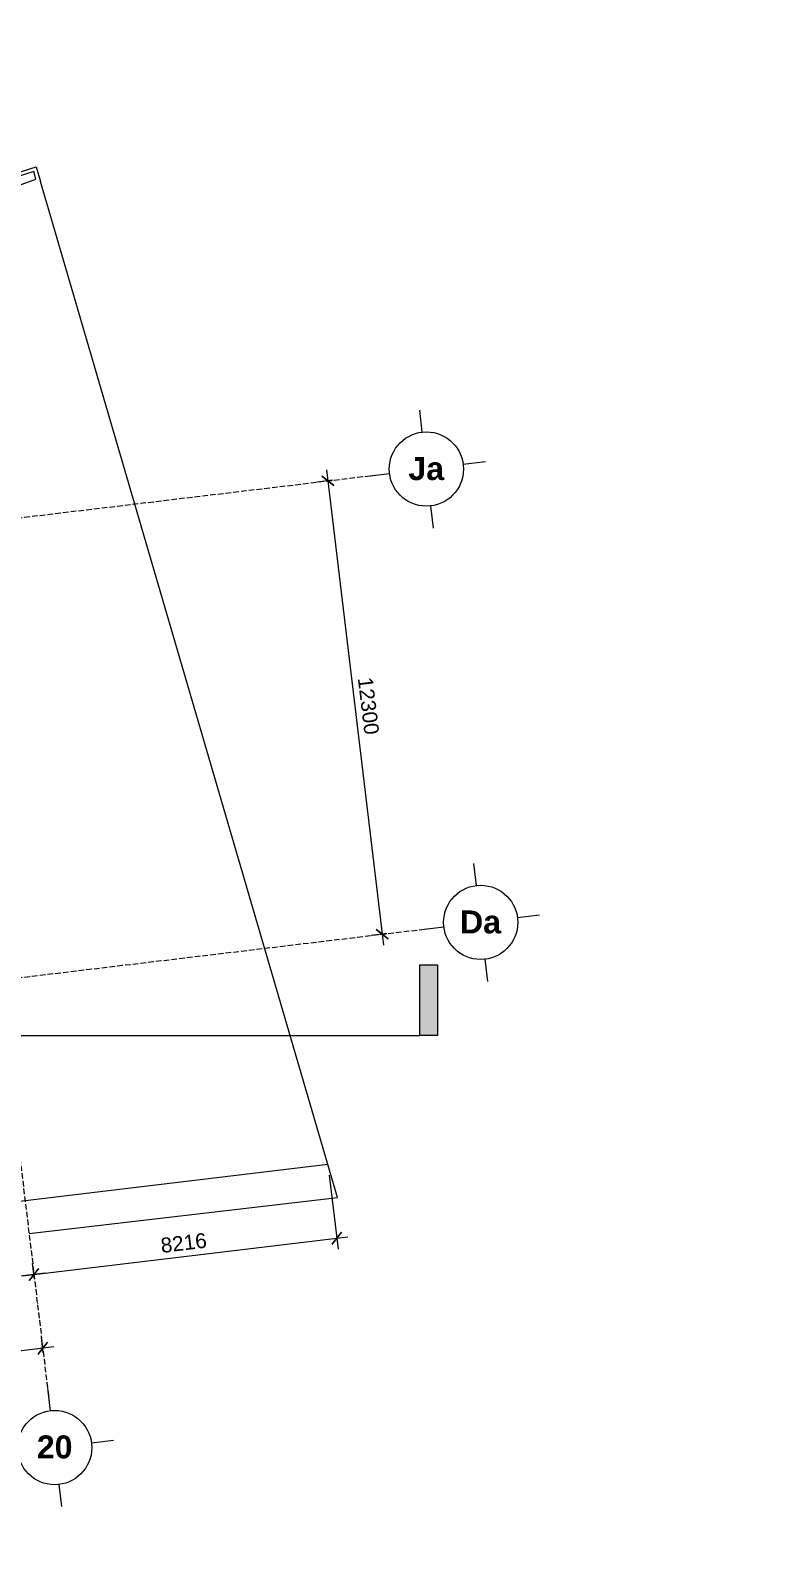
# Model space of a CAD drawing. Header units: millimetres. Extents: x -55734 to 116976, y -16290 to 119094.
# Drawn here: x 96830 to 116976, y 5671 to 46985 of the extents above; entities that cross this region are included whole.
import ezdxf
from ezdxf.xclip import XClip

# ---------------------------------------------------------------- set-up
doc = ezdxf.new("R2010")
doc.units = ezdxf.units.MM
doc.header["$XCLIPFRAME"] = 0
for name, pattern in [('gf$0$Dash', [6, 3, -3]), ('Grid Line', [4.2, 3, -0.6, 0, -0.6]), ('HIDDEN2', [4.7625, 3.175, -1.5875]), ('PHANTOM', [63.5, 31.75, -6.35, 6.35, -6.35, 6.35, -6.35])]:
    doc.linetypes.add(name, pattern=pattern)
doc.layers.get('Defpoints').update_dxf_attribs({"color": 230})
for name, color, linetype, lineweight in [('@ color hatch', 7, 'Continuous', 13), ('DIM', 1, 'Continuous', 5), ('G-ANNO-SYMB', 111, 'Continuous', 5), ('KH', 6, 'Continuous', 5), ('NET THAY 2', 55, 'Continuous', 5), ('NET-THAY', 2, 'Continuous', 9), ('TRUC', 225, 'Continuous', 5)]:
    doc.layers.add(name, color=color, linetype=linetype, lineweight=lineweight)
doc.layers.add('CGXD', color=5, linetype='HIDDEN2')
doc.layers.add('RD-AB', color=4, linetype='PHANTOM')
doc.styles.add('Arial_B', font='arialbd_0.ttf', dxfattribs={"height": 619.047619})
doc.styles.add('TA1', font='arial_0.ttf')
doc.dimstyles.new('D_200_KTx2', dxfattribs={"dimtxt": 400, "dimasz": 300, "dimexe": 300, "dimexo": 300, "dimgap": 160, "dimtad": 1, "dimdec": 0, "dimzin": 9, "dimtxsty": 'TA1', "dimblk": 'ARCHTICK', "dimcen": 1, "dimdle": 300, "dimclrd": 256, "dimclre": 256, "dimclrt": 7, "dimadec": 0, "dimazin": 0, "dimtfac": 1, "dimtdec": 0, "dimtix": 1, "dimtmove": 1, "dimatfit": 3, "dimldrblk": 'ARCHTICK', "dimfxl": 0, "dimtolj": 1, "dimtzin": 0, "dimlwd": -1, "dimlwe": -1, "dimarcsym": 0})

# ---------------------------------------------------------------- blocks, each defined once
blk = doc.blocks.new('Section - 3_32_ x 3_8_-317996-MẶT BẰNG TẦNG 1')
at = {"layer": 'G-ANNO-SYMB'}
blk.add_hatch(color=256, dxfattribs=at).paths.add_polyline_path([(0, 9.525), (0, 0), (-2.38125, 0), (-2.38125, 9.525)], flags=0)
for p, q in [((0, 9.525), (-2.38125, 9.525)), ((-2.38125, 9.525), (-2.38125, 0)), ((0, 0), (0, 9.525)), ((-2.38125, 0), (0, 0))]:
    blk.add_line(p, q, dxfattribs=at)
blk = doc.blocks.new('_ARCHTICK')
at = {"color": 0, "linetype": 'ByBlock', "const_width": 0.15}
blk.add_lwpolyline([(-0.5, -0.5), (0.5, 0.5)], dxfattribs=at)
blk = doc.blocks.new('*D76')
at = {"layer": 'Defpoints', "color": 0, "transparency": 16777216}
for p in [(96969, 13056), (87585, 12359), (87636, 11938)]:
    blk.add_point(p, dxfattribs=at)
at = {"layer": 'DIM', "transparency": 16777216}
for p, q in [((96934, 13354), (96883, 13775)), ((97217, 13513), (87288, 12324)), ((87600, 12236), (87550, 12657))]:
    blk.add_line(p, q, dxfattribs=at)
at = {"layer": 'DIM', "transparency": 16777216, "xscale": 300, "yscale": 300, "zscale": 300}
for p, rotation in [((96919, 13477), 6.830649259175843), ((87585, 12359), 186.8306492591759)]:
    blk.add_blockref('_ARCHTICK', p, dxfattribs=dict(at, rotation=rotation))
at = {"layer": 'DIM', "color": 7, "transparency": 16777216, "insert": (92209, 13280), "char_height": 400, "attachment_point": 5, "rotation": 6.8306, "style": 'TA1'}
blk.add_mtext('\\A1;9400', dxfattribs=at)
blk = doc.blocks.new('*D81')
at = {"layer": 'Defpoints', "color": 0, "transparency": 16777216}
for p in [(97207, 11070), (52079, 6092), (52129, 5671)]:
    blk.add_point(p, dxfattribs=at)
at = {"layer": 'DIM', "transparency": 16777216}
for p, q in [((97171, 11368), (97121, 11789)), ((97455, 11527), (51781, 6056)), ((52094, 5968), (52043, 6390))]:
    blk.add_line(p, q, dxfattribs=at)
at = {"layer": 'DIM', "transparency": 16777216, "xscale": 300, "yscale": 300, "zscale": 300}
for p, rotation in [((97157, 11492), 6.830649259175843), ((52079, 6092), 186.8306492591759)]:
    blk.add_blockref('_ARCHTICK', p, dxfattribs=dict(at, rotation=rotation))
at = {"layer": 'DIM', "color": 7, "transparency": 16777216, "insert": (74574, 9153), "char_height": 400, "attachment_point": 5, "rotation": 6.8306, "style": 'TA1'}
blk.add_mtext('\\A1;45400', dxfattribs=at)
blk = doc.blocks.new('*D82')
at = {"layer": 'Defpoints', "color": 0, "transparency": 16777216}
for p in [(105260, 34909), (106302, 22646), (106723, 22696)]:
    blk.add_point(p, dxfattribs=at)
at = {"layer": 'DIM', "transparency": 16777216}
for p, q in [((104803, 35156), (106337, 22348)), ((104962, 34873), (104541, 34823)), ((106425, 22661), (106004, 22610))]:
    blk.add_line(p, q, dxfattribs=at)
at = {"layer": 'DIM', "transparency": 16777216, "xscale": 300, "yscale": 300, "zscale": 300}
for p, rotation in [((104839, 34859), 96.83064925917584), ((106302, 22646), 276.8306492591759)]:
    blk.add_blockref('_ARCHTICK', p, dxfattribs=dict(at, rotation=rotation))
at = {"layer": 'DIM', "color": 7, "transparency": 16777216, "insert": (105932, 28796), "char_height": 400, "attachment_point": 5, "rotation": 276.8306, "style": 'TA1'}
blk.add_mtext('\\A1;12300', dxfattribs=at)
blk = doc.blocks.new('*D84')
at = {"layer": 'Defpoints', "color": 0, "transparency": 16777216}
for p in [(104838, 16448), (105077, 14454), (96969, 13056)]:
    blk.add_point(p, dxfattribs=at)
at = {"layer": 'DIM', "transparency": 16777216}
for p, q in [((104873, 16150), (105112, 14157)), ((96621, 13442), (105374, 14490)), ((96934, 13354), (96883, 13775))]:
    blk.add_line(p, q, dxfattribs=at)
at = {"layer": 'DIM', "transparency": 16777216, "xscale": 300, "yscale": 300, "zscale": 300}
for p, rotation in [((105077, 14454), 6.830649259175848), ((96919, 13477), 186.8306492591759)]:
    blk.add_blockref('_ARCHTICK', p, dxfattribs=dict(at, rotation=rotation))
at = {"layer": 'DIM', "color": 7, "transparency": 16777216, "insert": (100954, 14328), "char_height": 400, "attachment_point": 5, "rotation": 6.8306, "style": 'TA1'}
blk.add_mtext('\\A1;8216', dxfattribs=at)
blk = doc.blocks.new('Grid - FamilyAL-KH TRUC-550400-MẶT BẰNG HẦM 2')
at = {"layer": 'KH'}
for p, q in [((0, 7), (0, 4)), ((-8, -1), (-5, -1)), ((8, -1), (5, -1)), ((0, -9), (0, -6))]:
    blk.add_line(p, q, dxfattribs=at)
blk.add_circle((0, -1), 5, dxfattribs=at)
blk = doc.blocks.new('Grid - FamilyAL-KH TRUC-785342-MẶT BẰNG TẦNG 1')
at = {"layer": 'KH'}
for p, q in [((0, 7), (0, 4)), ((-8, -1), (-5, -1)), ((8, -1), (5, -1)), ((0, -9), (0, -6))]:
    blk.add_line(p, q, dxfattribs=at)
blk.add_circle((0, -1), 5, dxfattribs=at)
blk = doc.blocks.new('A$C1F0A2BF7')
at = {"layer": '@ color hatch', "ltscale": 0.5}
h = blk.add_hatch(dxfattribs=at)
h.set_pattern_fill('CROSS', color=139, scale=300)
h.set_pattern_definition([(0, (418126.44, 155406.3), (75, 75), [37.5, -112.5]), (90, (418145.19, 155387.55), (-75, 75), [37.5, -112.5])])
edge = h.paths.add_edge_path()
edge.add_line((133010.3, 70494.4), (152338.7, 76699.4))
edge.add_line((152338.7, 76699.4), (152826.3, 76434.6))
edge.add_line((152826.3, 76434.6), (135682.8, 70276))
edge.add_arc((134611, 73621), 3512.6, 242.88861, 287.76602, ccw=False)
at = {"layer": 'CGXD', "ltscale": 200, "const_width": 200, "elevation": 0}
blk.add_lwpolyline([(96759.2, 45314.9), (136491.9, 50242.4), (170213.8, 54174.3), (170585.9, 54217.7), (168911.8, 58286.3), (165478.7, 66500.9), (165408.7, 66480.5), (161217, 75348.6), (153561.1, 72890.8), (130418, 65461.2), (128403.5, 71788.7), (125832.2, 71058.2), (118267.2, 69299.8), (97389.2, 64252.5)], dxfattribs=at)
at = {"layer": 'NET-THAY'}
blk.add_line((152713.6, 76819.7, 0), (133013.4, 70495.3, 0), dxfattribs=at)
at = {"layer": 'NET-THAY', "linetype": 'gf$0$Dash', "elevation": 0}
blk.add_lwpolyline([(133010.3, 70494.4), (152338.7, 76699.4), (152826.3, 76434.6), (135682.8, 70276, -0.1983563)], format="xyb", close=True, dxfattribs=at)
at = {"layer": 'RD-AB', "ltscale": 30, "const_width": 300, "elevation": 0}
for points in [[(100763.2, 41780.6), (136969.9, 46270.9), (170677.3, 50201.1), (176326.6, 50859.8)], [(175144.3, 53651.9), (172606.9, 59818.4), (167790.4, 71343.2), (167565.7, 71277.5), (163334.5, 80229.2), (152338.7, 76699.2), (133013.3, 70495.2), (131039.2, 76695.5), (124832.5, 74932.3), (117344.6, 73191.8), (100730.8, 69175.3)]]:
    blk.add_lwpolyline(points, dxfattribs=at)

msp = doc.modelspace()

# ---------------------------------------------------------------- linework, layer by layer
at = {"layer": 'G-ANNO-SYMB'}
msp.add_line((-22737.8, 19919), (107315.4, 19919), dxfattribs=at)
at = {"layer": 'NET-THAY'}
for p, q in [((77279.6, 36992.9), (96979.8, 43317.2)), ((96912.6, 43190.7), (77552.6, 36975.5)), ((79922, 36855.1), (96974, 42980.9)), ((96974, 42980.9), (96912.6, 43190.7)), ((96979.8, 43317.2), (97096.4, 42918.6)), ((105101.5, 15551.2), (97097.2, 42918.9)), ((104837.8, 16437.9), (91220.1, 14804.7)), ((105097.3, 15550.7), (104837.8, 16437.9)), ((96786.2, 14581.7), (105097.3, 15550.7)), ((105097.3, 15550.7), (105101.5, 15551.2))]:
    msp.add_line(p, q, dxfattribs=at)
at = {"layer": 'TRUC', "linetype": 'Grid Line', "ltscale": 50}
for p, q in [((93344, 43328.2), (97310.7, 10205.4)), ((41585.2, 27281.7), (106103.2, 35010)), ((43048.1, 15069), (107566.1, 22797.3))]:
    msp.add_line(p, q, dxfattribs=at)

# ---------------------------------------------------------------- block references
at = {"lineweight": 5}
for p, xscale, yscale, zscale, rotation in [((107691.8, 35200.3), 199.9999999999999, 199.9999999999999, 199.9999999999999, 276.8306492592333), ((109154.7, 22987.6), 199.9999999999999, 199.9999999999999, 199.9999999999999, 276.8306492592333), ((97501, 8616.7), 200.0000000000007, 200.0000000000007, 200.0000000000007, 186.8306492592331)]:
    msp.add_blockref('Grid - FamilyAL-KH TRUC-550400-MẶT BẰNG HẦM 2', p, dxfattribs=dict(at, xscale=xscale, yscale=yscale, zscale=zscale, rotation=rotation))
at = {"color": 250, "lineweight": 5, "xscale": 199.9999999999999, "yscale": 199.9999999999999, "zscale": 199.9999999999999, "rotation": 276.8306492592333}
for p in [(107691.8, 35200.3), (109154.7, 22987.6)]:
    msp.add_blockref('Grid - FamilyAL-KH TRUC-785342-MẶT BẰNG TẦNG 1', p, dxfattribs=at)
at = {"layer": 'G-ANNO-SYMB', "extrusion": (0, 0, -1), "xscale": 199.9999999999999, "yscale": 199.9999999999999, "zscale": 199.9999999999999}
msp.add_blockref('Section - 3_32_ x 3_8_-317996-MẶT BẰNG TẦNG 1', (-107315.4, 19919), dxfattribs=at)

# ---------------------------------------------------------------- texts
at = {"layer": 'KH', "char_height": 619.05, "attachment_point": 2, "line_spacing_factor": 0.941778, "style": 'Arial_B'}
for s, insert, width in [('Ja', (107488.1, 35498.8), 1116.488), ('Ja', (107488.1, 35498.8), 1116.488), ('Da', (108951, 23286.1), 1285.43), ('Da', (108951, 23286.1), 1285.43), ('20', (97476.9, 9143.2), 1116.488)]:
    msp.add_mtext(s, dxfattribs=dict(at, insert=insert, width=width))

# ---------------------------------------------------------------- dimensions: what is measured, and where the dimension line sits
at = {"layer": 'DIM'}
for base, p1, p2, angle, picture, middle in [((106301.8, 22645.8), (105260.1, 34909), (106723, 22696.3), 276.83065, '*D82', (105932.1, 28795.5)), ((105076.5, 14454.5), (96969.2, 13056.1), (104837.8, 16447.9), 6.83065, '*D84', (100954.3, 14327.6)), ((87585.5, 12359.3), (96969.2, 13056.1), (87636, 11938.1), 6.83065, '*D76', (92208.8, 13280)), ((52078.9, 6091.9), (97207.1, 11070.3), (52129.3, 5670.6), 6.83065, '*D81', (74574.4, 9153.3))]:
    dim = msp.add_linear_dim(base=base, p1=p1, p2=p2, angle=angle, dimstyle='D_200_KTx2', dxfattribs=at)
    dim.commit()
    dim.dimension.update_dxf_attribs({"geometry": picture, "text_midpoint": middle})

# ---------------------------------------------------------------- next in the draw order: block references
at = {"layer": 'NET THAY 2'}
ref = msp.add_blockref('A$C1F0A2BF7', (-55733.7, -33426.8, 0), dxfattribs=at)
XClip(ref).set_block_clipping_path([(-27462.6186291156, 51738.6749988016), (137958.5174097056, 152520.3806320981)])

doc.saveas('drawing.dxf')
